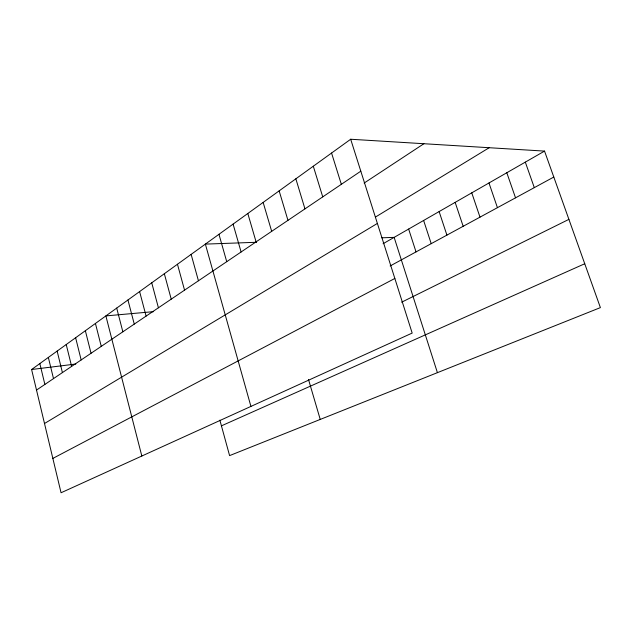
<?xml version="1.0" encoding="UTF-8"?>
<svg xmlns="http://www.w3.org/2000/svg" width="632" height="632" viewBox="0 0 632 632"><rect width="100%" height="100%" fill="white"/><g stroke="black" fill="none" stroke-linecap="round" stroke-linejoin="round"><path stroke-width="0.95" d="M350.681 139.245L412.175 333.08L61.059 492.755L31.6 369.515L350.681 139.245L544.539 151.103L600.4 307.61L229.59 455.609L219.873 420.146M36.514 390.078L360.809 171.177M364.158 183.051L423.898 143.725M375.455 217.068L489.176 147.722M44.509 423.503L377.383 223.428M383.103 243.707L544.539 151.103M390.157 265.961L553.798 177.047M52.851 458.413L394.85 278.459M401.652 302.191L568.903 219.367M221.437 425.849L584.742 263.749M31.6 369.515L75.808 364.024M153.6 311.647L105.876 315.905L141.829 456.02M256.616 242.277L205.368 244.11L250.928 406.408M381.847 237.806L394.147 237.371L437.415 372.659M525.318 162.132L534.309 187.641M506.809 172.741L515.53 197.84M488.971 182.98L497.439 207.675M471.764 192.847L479.996 217.147M455.159 202.374L463.169 226.296M439.122 211.57L446.911 235.128M423.622 220.457L431.214 243.66M408.643 229.053L416.03 251.907M331.563 153.039L341.335 184.323M313.306 166.216L322.739 196.876M295.847 178.809L304.964 208.868M279.147 190.864L287.963 220.347M263.149 202.414L271.681 231.336M308.511 379.524L320.234 419.427M247.807 213.482L256.079 241.866M233.09 224.107L241.108 251.978M218.956 234.306L226.73 261.68M191.125 254.388L198.44 280.774M177.458 264.247L184.552 290.151M164.336 273.719L171.225 299.149M151.735 282.82L158.419 307.792M139.609 291.565L146.103 316.103M127.941 299.987L134.261 324.098M116.707 308.092L122.853 331.8M95.432 323.442L101.262 346.375M85.359 330.718L91.04 353.272M75.627 337.741L81.165 359.94M66.226 344.519L71.629 366.378M57.141 351.084L62.41 372.596M48.348 357.428L53.499 378.615M39.84 363.566L44.872 384.438"/></g></svg>
